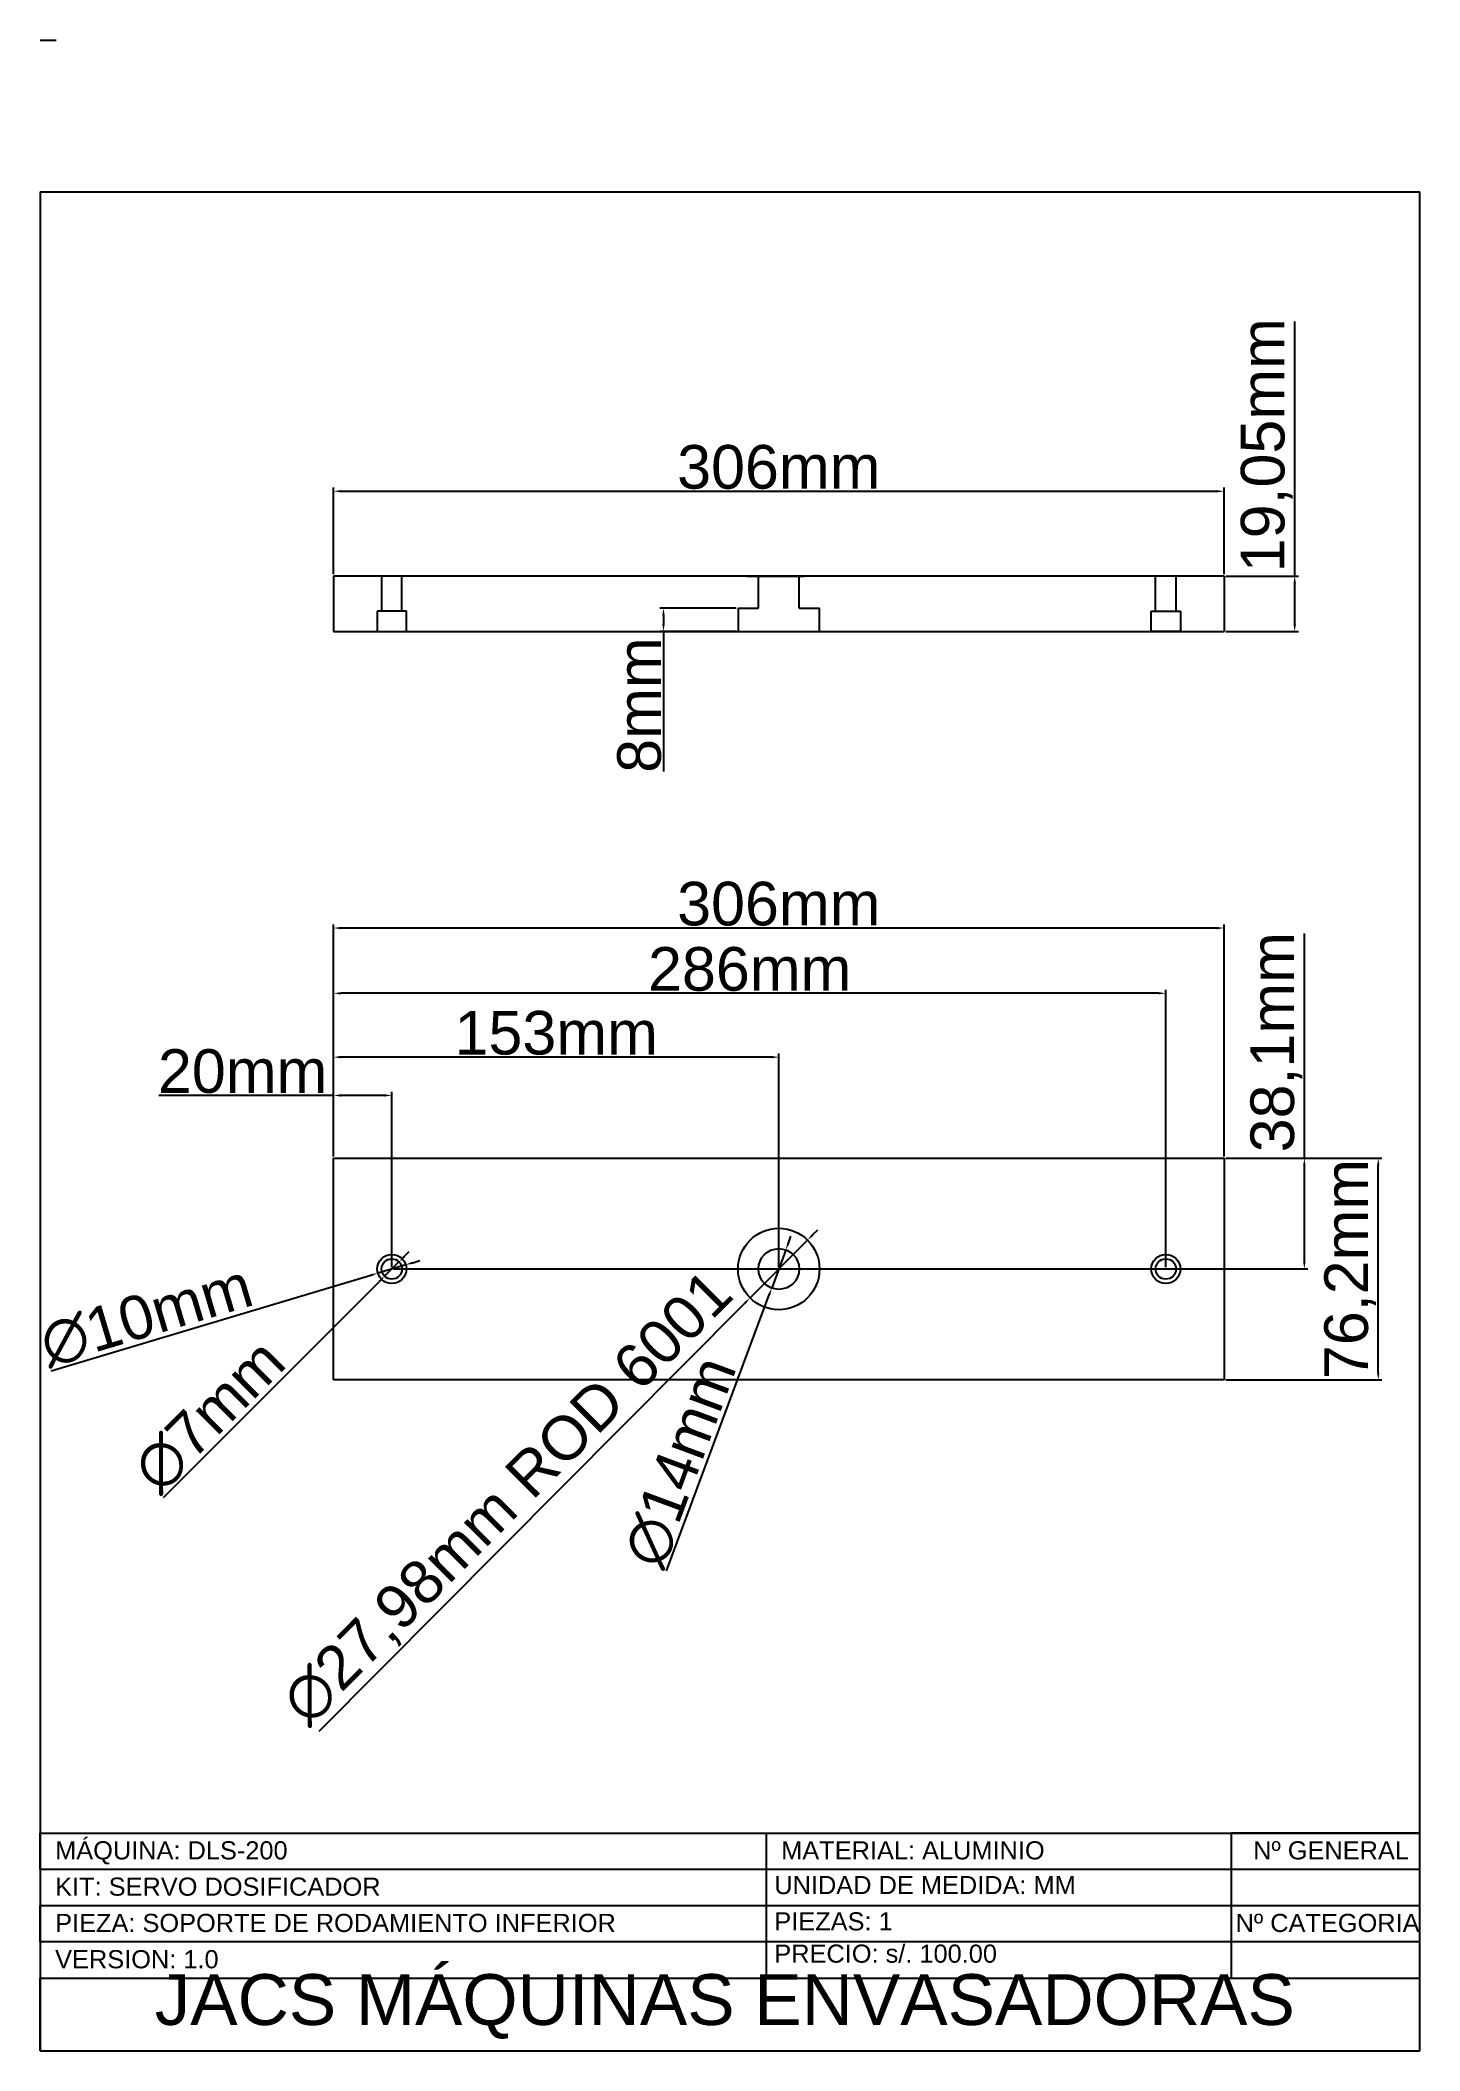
# Paper-space layout '10' of a CAD drawing. Header units: centimetres, sheet in millimetres. Extents: x 3 to 193, y 0 to 277.
# The model-space entities are those that its viewports show. They can reach past a viewport. Long polylines and large blocks are cut down to what shows.
import ezdxf

# ---------------------------------------------------------------- set-up
doc = ezdxf.new("R2010")
doc.units = ezdxf.units.CM
doc.header["$LTSCALE"] = 0.5
doc.linetypes.add('DASHED2', pattern=[9.525, 6.35, -3.175])
doc.styles.get("Standard").update_dxf_attribs({"font": 'arial.ttf'})
doc.dimstyles.new('ISO-25', dxfattribs={"dimtxt": 15, "dimasz": 2.5, "dimexe": 1.25, "dimexo": 0.625, "dimtad": 1, "dimtxsty": 'Standard', "dimcen": 2.5, "dimclrd": 1, "dimclre": 1, "dimadec": 0, "dimazin": 0, "dimtfac": 1, "dimtmove": 0, "dimatfit": 3, "dimfxl": 1, "dimarcsym": 0})

# ---------------------------------------------------------------- blocks, each defined once
blk = doc.blocks.new('*D260')
at = {"color": 1, "lineweight": -2, "transparency": 16777216}
for p, q in [((27903.78, 52673.01), (27903.78, 52702.78)), ((28209.78, 52673.01), (28209.78, 52702.78)), ((27906.28, 52701.53), (28207.28, 52701.53))]:
    blk.add_line(p, q, dxfattribs=at)
at = {"color": 1, "transparency": 16777216}
for points in [[(27906.28, 52701.95), (27906.28, 52701.12), (27903.78, 52701.53)], [(28207.28, 52701.95), (28207.28, 52701.12), (28209.78, 52701.53)]]:
    blk.add_solid(points, dxfattribs=at)
at = {"layer": 'Defpoints', "color": 0, "transparency": 16777216}
for p in [(28209.78, 52701.53), (27903.78, 52672.39), (28209.78, 52672.39)]:
    blk.add_point(p, dxfattribs=at)
at = {"color": 0, "transparency": 16777216, "insert": (28056.78, 52709.82), "char_height": 15, "attachment_point": 5}
blk.add_mtext('306mm', dxfattribs=at)
blk = doc.blocks.new('*D261')
at = {"color": 1, "lineweight": -2, "transparency": 16777216}
for p, q in [((28234.08, 52672.39), (28234.08, 52759.86)), ((28210.4, 52672.39), (28235.33, 52672.39)), ((28234.08, 52655.84), (28234.08, 52669.89)), ((28210.4, 52653.34), (28235.33, 52653.34))]:
    blk.add_line(p, q, dxfattribs=at)
at = {"color": 1, "transparency": 16777216}
for points in [[(28233.67, 52669.89), (28234.5, 52669.89), (28234.08, 52672.39)], [(28233.67, 52655.84), (28234.5, 52655.84), (28234.08, 52653.34)]]:
    blk.add_solid(points, dxfattribs=at)
at = {"layer": 'Defpoints', "color": 0, "transparency": 16777216}
for p in [(28209.78, 52672.39), (28234.08, 52672.39), (28209.78, 52653.34)]:
    blk.add_point(p, dxfattribs=at)
at = {"color": 0, "transparency": 16777216, "insert": (28224.45, 52717.37), "char_height": 15, "attachment_point": 5, "rotation": 90}
blk.add_mtext('19,05mm', dxfattribs=at)
blk = doc.blocks.new('*D262')
at = {"color": 1, "lineweight": -2, "transparency": 16777216}
for p, q in [((27903.78, 52493.84), (27843.77, 52493.84)), ((27903.78, 52472.9), (27903.78, 52495.09)), ((27921.28, 52493.84), (27906.28, 52493.84)), ((27923.78, 52434.8), (27923.78, 52495.09))]:
    blk.add_line(p, q, dxfattribs=at)
at = {"color": 1, "transparency": 16777216}
for points in [[(27906.28, 52494.26), (27906.28, 52493.42), (27903.78, 52493.84)], [(27921.28, 52494.26), (27921.28, 52493.42), (27923.78, 52493.84)]]:
    blk.add_solid(points, dxfattribs=at)
at = {"layer": 'Defpoints', "color": 0, "transparency": 16777216}
for p in [(27903.78, 52493.84), (27903.78, 52472.28), (27923.78, 52434.18)]:
    blk.add_point(p, dxfattribs=at)
at = {"color": 0, "transparency": 16777216, "insert": (27872.52, 52502.12), "char_height": 15, "attachment_point": 5}
blk.add_mtext('20mm', dxfattribs=at)
blk = doc.blocks.new('*D263')
at = {"color": 1, "lineweight": -2, "transparency": 16777216}
for p, q in [((27903.78, 52472.9), (27903.78, 52508.25)), ((28054.28, 52507), (27906.28, 52507)), ((28056.78, 52434.8), (28056.78, 52508.25))]:
    blk.add_line(p, q, dxfattribs=at)
at = {"color": 1, "transparency": 16777216}
for points in [[(27906.28, 52507.42), (27906.28, 52506.59), (27903.78, 52507)], [(28054.28, 52507.42), (28054.28, 52506.59), (28056.78, 52507)]]:
    blk.add_solid(points, dxfattribs=at)
at = {"layer": 'Defpoints', "color": 0, "transparency": 16777216}
for p in [(27903.78, 52507), (27903.78, 52472.28), (28056.78, 52434.18)]:
    blk.add_point(p, dxfattribs=at)
at = {"color": 0, "transparency": 16777216, "insert": (27980.28, 52515.29), "char_height": 15, "attachment_point": 5}
blk.add_mtext('153mm', dxfattribs=at)
blk = doc.blocks.new('*D264')
at = {"color": 1, "lineweight": -2, "transparency": 16777216}
for p, q in [((27903.78, 52472.9), (27903.78, 52530.19)), ((28189.78, 52434.8), (28189.78, 52530.19)), ((28187.28, 52528.94), (27906.28, 52528.94))]:
    blk.add_line(p, q, dxfattribs=at)
at = {"color": 1, "transparency": 16777216}
for points in [[(27906.28, 52529.36), (27906.28, 52528.53), (27903.78, 52528.94)], [(28187.28, 52529.36), (28187.28, 52528.53), (28189.78, 52528.94)]]:
    blk.add_solid(points, dxfattribs=at)
at = {"layer": 'Defpoints', "color": 0, "transparency": 16777216}
for p in [(27903.78, 52528.94), (27903.78, 52472.28), (28189.78, 52434.18)]:
    blk.add_point(p, dxfattribs=at)
at = {"color": 0, "transparency": 16777216, "insert": (28046.78, 52537.23), "char_height": 15, "attachment_point": 5}
blk.add_mtext('286mm', dxfattribs=at)
blk = doc.blocks.new('*D265')
at = {"color": 1, "lineweight": -2, "transparency": 16777216}
for p, q in [((27903.78, 52472.9), (27903.78, 52552.64)), ((28207.28, 52551.39), (27906.28, 52551.39)), ((28209.78, 52472.9), (28209.78, 52552.64))]:
    blk.add_line(p, q, dxfattribs=at)
at = {"color": 1, "transparency": 16777216}
for points in [[(27906.28, 52551.8), (27906.28, 52550.97), (27903.78, 52551.39)], [(28207.28, 52551.8), (28207.28, 52550.97), (28209.78, 52551.39)]]:
    blk.add_solid(points, dxfattribs=at)
at = {"layer": 'Defpoints', "color": 0, "transparency": 16777216}
for p in [(27903.78, 52551.39), (27903.78, 52472.28), (28209.78, 52472.28)]:
    blk.add_point(p, dxfattribs=at)
at = {"color": 0, "transparency": 16777216, "insert": (28056.78, 52559.68), "char_height": 15, "attachment_point": 5}
blk.add_mtext('306mm', dxfattribs=at)
blk = doc.blocks.new('*D266')
at = {"color": 1, "lineweight": -2, "transparency": 16777216}
for p, q in [((28237.39, 52472.28), (28237.39, 52549.49)), ((28210.4, 52472.28), (28238.64, 52472.28)), ((28237.39, 52436.68), (28237.39, 52469.78)), ((27924.4, 52434.18), (28238.64, 52434.18))]:
    blk.add_line(p, q, dxfattribs=at)
at = {"color": 1, "transparency": 16777216}
for points in [[(28236.97, 52469.78), (28237.8, 52469.78), (28237.39, 52472.28)], [(28236.97, 52436.68), (28237.8, 52436.68), (28237.39, 52434.18)]]:
    blk.add_solid(points, dxfattribs=at)
at = {"layer": 'Defpoints', "color": 0, "transparency": 16777216}
for p in [(28209.78, 52472.28), (28237.39, 52472.28), (27923.78, 52434.18)]:
    blk.add_point(p, dxfattribs=at)
at = {"color": 0, "transparency": 16777216, "insert": (28227.75, 52512.13), "char_height": 15, "attachment_point": 5, "rotation": 90}
blk.add_mtext('38,1mm', dxfattribs=at)
blk = doc.blocks.new('*D267')
at = {"color": 1, "lineweight": -2, "transparency": 16777216}
for p, q in [((28210.4, 52472.28), (28264.03, 52472.28)), ((28262.78, 52398.58), (28262.78, 52469.78)), ((28210.4, 52396.08), (28264.03, 52396.08))]:
    blk.add_line(p, q, dxfattribs=at)
at = {"color": 1, "transparency": 16777216}
for points in [[(28262.37, 52469.78), (28263.2, 52469.78), (28262.78, 52472.28)], [(28262.37, 52398.58), (28263.2, 52398.58), (28262.78, 52396.08)]]:
    blk.add_solid(points, dxfattribs=at)
at = {"layer": 'Defpoints', "color": 0, "transparency": 16777216}
for p in [(28209.78, 52472.28), (28262.78, 52472.28), (28209.78, 52396.08)]:
    blk.add_point(p, dxfattribs=at)
at = {"color": 0, "transparency": 16777216, "insert": (28253.14, 52434.18), "char_height": 15, "attachment_point": 5, "rotation": 90}
blk.add_mtext('76,2mm', dxfattribs=at)
blk = doc.blocks.new('*D268')
at = {"color": 1, "lineweight": -2, "transparency": 16777216}
for p, q in [((27928.02, 52438.42), (27929.78, 52440.19)), ((27926.25, 52436.65), (27921.3, 52431.7)), ((27845.37, 52355.65), (27919.54, 52429.93))]:
    blk.add_line(p, q, dxfattribs=at)
at = {"color": 1, "transparency": 16777216}
for points in [[(27927.72, 52438.72), (27928.31, 52438.13), (27926.25, 52436.65)], [(27919.24, 52430.22), (27919.83, 52429.64), (27921.3, 52431.7)]]:
    blk.add_solid(points, dxfattribs=at)
at = {"layer": 'Defpoints', "color": 0, "transparency": 16777216}
for p in [(27926.25, 52436.65), (27921.3, 52431.7)]:
    blk.add_point(p, dxfattribs=at)
at = {"color": 0, "transparency": 16777216, "insert": (27861.08, 52383.71), "char_height": 15, "attachment_point": 5, "rotation": 45.04209}
blk.add_mtext('∅7mm', dxfattribs=at)
blk = doc.blocks.new('*D269')
at = {"color": 1, "lineweight": -2, "transparency": 16777216}
for p, q in [((28068.4, 52445.87), (28070.17, 52447.64)), ((28066.64, 52444.1), (28046.91, 52424.25)), ((27898.84, 52275.31), (28045.15, 52422.48))]:
    blk.add_line(p, q, dxfattribs=at)
at = {"color": 1, "transparency": 16777216}
for points in [[(28068.11, 52446.16), (28068.7, 52445.58), (28066.64, 52444.1)], [(28044.86, 52422.77), (28045.45, 52422.19), (28046.91, 52424.25)]]:
    blk.add_solid(points, dxfattribs=at)
at = {"layer": 'Defpoints', "color": 0, "transparency": 16777216}
for p in [(28066.64, 52444.1), (28046.91, 52424.25)]:
    blk.add_point(p, dxfattribs=at)
at = {"color": 0, "transparency": 16777216, "insert": (27964.1, 52354.98), "char_height": 15, "attachment_point": 5, "rotation": 45.16811}
blk.add_mtext('∅27,98mm ROD 6001', dxfattribs=at)
blk = doc.blocks.new('*D270')
at = {"color": 1, "lineweight": -2, "transparency": 16777216}
for p, q in [((28059.21, 52440.74), (28054.34, 52427.61)), ((28060.08, 52443.08), (28060.95, 52445.43)), ((28018.24, 52330.38), (28053.47, 52425.27))]:
    blk.add_line(p, q, dxfattribs=at)
at = {"color": 1, "transparency": 16777216}
for points in [[(28059.69, 52443.23), (28060.47, 52442.94), (28059.21, 52440.74)], [(28053.08, 52425.41), (28053.86, 52425.12), (28054.34, 52427.61)]]:
    blk.add_solid(points, dxfattribs=at)
at = {"layer": 'Defpoints', "color": 0, "transparency": 16777216}
for p in [(28059.21, 52440.74), (28054.34, 52427.61)]:
    blk.add_point(p, dxfattribs=at)
at = {"color": 0, "transparency": 16777216, "insert": (28022.89, 52367.89), "char_height": 15, "attachment_point": 5, "rotation": 69.63238}
blk.add_mtext('∅14mm', dxfattribs=at)
blk = doc.blocks.new('*D271')
at = {"color": 1, "lineweight": -2, "transparency": 16777216}
for p, q in [((27928.57, 52435.61), (27918.99, 52432.74)), ((27930.96, 52436.32), (27933.36, 52437.04)), ((27806.72, 52399.2), (27916.59, 52432.03))]:
    blk.add_line(p, q, dxfattribs=at)
at = {"color": 1, "transparency": 16777216}
for points in [[(27930.84, 52436.72), (27931.08, 52435.92), (27928.57, 52435.61)], [(27916.47, 52432.43), (27916.71, 52431.63), (27918.99, 52432.74)]]:
    blk.add_solid(points, dxfattribs=at)
at = {"layer": 'Defpoints', "color": 0, "transparency": 16777216}
for p in [(27928.57, 52435.61), (27918.99, 52432.74)]:
    blk.add_point(p, dxfattribs=at)
at = {"color": 0, "transparency": 16777216, "insert": (27839.47, 52418.07), "char_height": 15, "attachment_point": 5, "rotation": 16.6364}
blk.add_mtext('∅10mm', dxfattribs=at)
blk = doc.blocks.new('*D272')
at = {"color": 1, "lineweight": -2, "transparency": 16777216}
for p, q in [((28042.16, 52661.34), (28015.89, 52661.34)), ((28017.14, 52658.84), (28017.14, 52655.84)), ((28042.16, 52653.34), (28015.89, 52653.34)), ((28017.14, 52653.34), (28017.14, 52605.22))]:
    blk.add_line(p, q, dxfattribs=at)
at = {"color": 1, "transparency": 16777216}
for points in [[(28016.73, 52658.84), (28017.56, 52658.84), (28017.14, 52661.34)], [(28016.73, 52655.84), (28017.56, 52655.84), (28017.14, 52653.34)]]:
    blk.add_solid(points, dxfattribs=at)
at = {"layer": 'Defpoints', "color": 0, "transparency": 16777216}
for p in [(28042.79, 52661.34), (28017.14, 52653.34), (28042.79, 52653.34)]:
    blk.add_point(p, dxfattribs=at)
at = {"color": 0, "transparency": 16777216, "insert": (28008.86, 52628.03), "char_height": 15, "attachment_point": 5, "rotation": 90}
blk.add_mtext('8mm', dxfattribs=at)

msp = doc.modelspace()

# ---------------------------------------------------------------- linework, layer by layer
for p, q in [((28209.777, 52672.387), (27903.777, 52672.387)), ((27903.777, 52672.387), (27903.777, 52653.337)), ((28209.777, 52672.387), (28209.777, 52653.337)), ((27903.777, 52653.337), (28209.777, 52653.337)), ((27914.252, 52653.337), (27933.302, 52653.337)), ((27903.777, 52472.276), (28209.777, 52472.276)), ((27903.777, 52396.076), (27903.777, 52472.276)), ((28209.777, 52472.276), (28209.777, 52396.076)), ((28209.777, 52396.076), (27903.777, 52396.076))]:
    msp.add_line(p, q)
at = {"linetype": 'DASHED2'}
for p, q in [((27920.277, 52672.387), (27920.277, 52660.337)), ((27927.277, 52660.337), (27927.277, 52672.387)), ((28070.767, 52672.387), (28042.787, 52672.387)), ((28045.777, 52672.387), (28067.777, 52672.387)), ((28049.777, 52661.337), (28049.777, 52672.387)), ((28063.777, 52661.337), (28063.777, 52672.387)), ((28186.277, 52660.337), (28186.277, 52672.387)), ((28193.277, 52672.387), (28193.277, 52660.337)), ((28042.787, 52661.337), (28042.787, 52653.337)), ((28042.787, 52661.337), (28049.777, 52661.337)), ((28063.777, 52661.337), (28070.767, 52661.337)), ((28070.767, 52653.337), (28070.767, 52661.337)), ((27928.777, 52660.337), (27918.777, 52660.337)), ((27918.777, 52660.337), (27918.777, 52653.337)), ((27928.777, 52653.337), (27928.777, 52660.337)), ((28184.777, 52653.337), (28184.777, 52660.337)), ((28184.777, 52660.337), (28194.777, 52660.337)), ((28194.777, 52660.337), (28194.777, 52653.337)), ((27918.777, 52653.337), (27928.777, 52653.337)), ((28194.777, 52653.337), (28184.777, 52653.337))]:
    msp.add_line(p, q, dxfattribs=at)
for centre, radius in [((28056.777, 52434.176), 13.99), ((28056.777, 52434.176), 7), ((27923.777, 52434.176), 5), ((27923.777, 52434.176), 3.5), ((28189.777, 52434.176), 5), ((28189.777, 52434.176), 3.5)]:
    msp.add_circle(centre, radius)

# ---------------------------------------------------------------- dimensions: what is measured, and where the dimension line sits
for base, p1, p2, picture, middle in [((28234.084, 52672.387), (28209.777, 52653.337), (28209.777, 52672.387), '*D261', (28224.445, 52717.371)), ((28017.143, 52653.337), (28042.787, 52661.337), (28042.787, 52653.337), '*D272', (28008.859, 52628.03)), ((28237.388, 52472.276), (27923.777, 52434.176), (28209.777, 52472.276), '*D266', (28227.748, 52512.133)), ((28262.784, 52472.276), (28209.777, 52396.076), (28209.777, 52472.276), '*D267', (28253.144, 52434.176))]:
    dim = msp.add_linear_dim(base=base, p1=p1, p2=p2, angle=90, dimstyle='ISO-25', override={"dimpost": 'mm'})
    dim.commit()
    dim.dimension.update_dxf_attribs({"geometry": picture, "text_midpoint": middle})
for base, p1, p2, picture, middle in [((28209.777, 52701.533), (27903.777, 52672.387), (28209.777, 52672.387), '*D260', (28056.777, 52709.821)), ((27903.777, 52507.003), (28056.777, 52434.176), (27903.777, 52472.276), '*D263', (27980.277, 52515.292)), ((27903.777, 52493.839), (27923.777, 52434.176), (27903.777, 52472.276), '*D262', (27872.525, 52502.123))]:
    dim = msp.add_linear_dim(base=base, p1=p1, p2=p2, dimstyle='ISO-25', override={"dimpost": 'mm'})
    dim.commit()
    dim.dimension.update_dxf_attribs({"geometry": picture, "text_midpoint": middle})
for base, p1, picture, middle in [((27903.777, 52551.388), (28209.777, 52472.276), '*D265', (28056.777, 52551.388)), ((27903.777, 52528.945), (28189.777, 52434.176), '*D264', (28046.777, 52528.945))]:
    dim = msp.add_linear_dim(base=base, p1=p1, p2=(27903.777, 52472.276), dimstyle='ISO-25', override={"dimpost": 'mm'})
    dim.commit()
    dim.dimension.update_dxf_attribs({"geometry": picture, "text_midpoint": middle, "dimtype": 160})
dim = msp.add_diameter_dim_2p(p1=(28066.64, 52444.097), p2=(28046.914, 52424.254), text='<> ROD 6001', dimstyle='ISO-25', override={"dimpost": 'mm'})
dim.commit()
dim.dimension.update_dxf_attribs({"geometry": '*D269', "text_midpoint": (27964.103, 52354.976)})
for p1, p2, picture, middle in [((27926.25, 52436.652), (27921.304, 52431.699), '*D268', (27867.241, 52377.557)), ((28059.213, 52440.738), (28054.341, 52427.613), '*D270', (28031.045, 52364.865)), ((27928.568, 52435.607), (27918.986, 52432.744), '*D271', (27841.962, 52409.729))]:
    dim = msp.add_diameter_dim_2p(p1=p1, p2=p2, dimstyle='ISO-25', override={"dimpost": 'mm'})
    dim.commit()
    dim.dimension.update_dxf_attribs({"geometry": picture, "text_midpoint": middle, "dimtype": 163})

psp = doc.layouts.new('10')

# ---------------------------------------------------------------- linework, layer by layer
for p, q in [((3.11, 276.94), (5.31, 276.94)), ((3.11, 256.06), (3.11, -0.06)), ((3.11, 256.06), (193.11, 256.06)), ((193.11, -0.06), (193.11, 256.06)), ((3.11, 24.94), (3.11, 29.94)), ((3.11, 29.94), (193.11, 29.94)), ((3.11, 29.94), (103.11, 29.94)), ((103.11, 29.94), (103.11, 9.94)), ((193.11, 29.94), (167.11, 29.94)), ((167.11, 29.94), (167.11, 9.94)), ((193.11, 29.94), (168.11, 29.94)), ((193.11, 24.94), (3.11, 24.94)), ((193.11, 19.94), (193.11, 24.94)), ((3.11, 14.94), (3.11, 19.94)), ((3.11, 19.94), (193.11, 19.94)), ((193.11, 14.94), (3.11, 14.94)), ((193.11, 9.94), (193.11, 14.94)), ((3.11, -0.06), (3.11, 9.94)), ((3.11, 9.94), (193.11, 9.94)), ((3.11, -0.06), (193.11, -0.06))]:
    psp.add_line(p, q)

# ---------------------------------------------------------------- texts
at = {"attachment_point": 1}
for s, width, insert, char_height in [('MÁQUINA: DLS-200', 100, (5.16, 28.81), 2.5), ('MATERIAL: ALUMINIO', 100, (105.16, 28.81), 2.5), ('Nº GENERAL', 100, (170.16, 28.81), 2.5), ('KIT: SERVO DOSIFICADOR', 100, (5.16, 23.81), 2.5), ('UNIDAD DE MEDIDA: MM', 100, (104.21, 24.03), 2.5), ('PIEZA: SOPORTE DE RODAMIENTO INFERIOR', 100, (5.16, 18.81), 2.5), ('PIEZAS: 1', 100, (104.21, 19.03), 2.5), ('Nº CATEGORIA', 100, (167.74, 18.81), 2.5), ('PRECIO: s/. 100.00 ', 100, (104.21, 14.58), 2.5), ('VERSION: 1.0', 100, (5.16, 13.81), 2.5), ('    JACS MÁQUINAS ENVASADORAS', 186.3441, (8.01, 10.5), 7)]:
    psp.add_mtext_dynamic_manual_height_columns(s, width=width, gutter_width=12.5, heights=[0], dxfattribs=dict(at, insert=insert, char_height=char_height))

# ---------------------------------------------------------------- viewports
at = {"layer": '0', "view_target_point": (-247.019, -525.705)}
psp.add_viewport(center=(98.11, 143), size=(190, 226.121), view_center_point=(28287.033, 53048.078), view_height=564.2248, dxfattribs=at)

doc.saveas('drawing.dxf')
